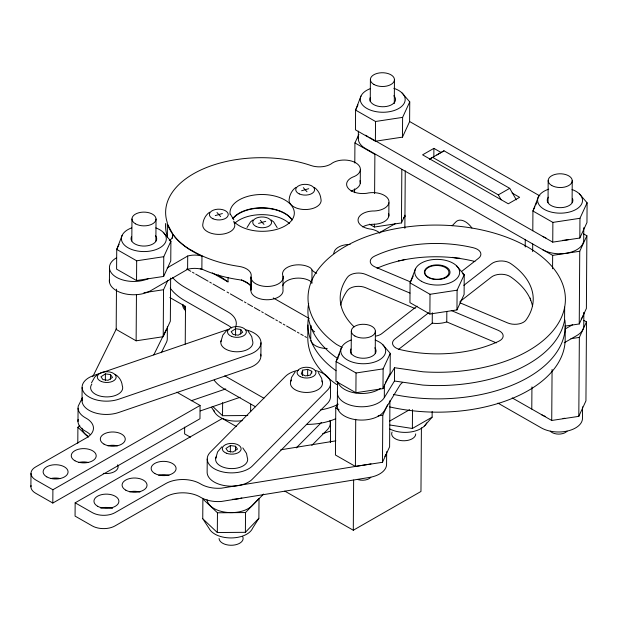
<?xml version="1.0" encoding="UTF-8"?>
<svg xmlns="http://www.w3.org/2000/svg" width="618" height="618" viewBox="0 0 618 618"><rect width="100%" height="100%" fill="white"/><g stroke="black" fill="none" stroke-linecap="round" stroke-linejoin="round"><path stroke-width="0.93" d="M30.9 486.737L30.993 473.442M52.808 503.044L52.901 489.75L200.07 405.454L199.977 418.749L52.808 503.044L35.666 493.249A16.083 9.2 0.4 0 1 31.031 485.532M236.431 426.575L222.326 418.517L75.157 502.813L75.064 516.1L92.213 525.895A16.083 9.2 0.4 0 0 114.963 525.941L165.786 496.826A24.133 13.805 0.4 0 1 199.915 496.887L201.02 497.521A24.133 13.805 0.4 0 0 221.283 501.484L369.224 477.475A24.133 13.805 0.4 0 0 386.582 464.002L386.667 451.658M77.791 443.284L77.899 427.308L79.822 425.308M77.976 421.491L78.069 408.204M82.016 400.843L82.109 387.556M105.361 380.441L105.4 373.867L110.529 374.578L112.491 377.389L108.057 380.309L102.928 379.599L100.973 376.787L105.4 373.867M109.409 281.823L109.502 268.536M110.498 379.282L110.529 374.578M116.462 289.147L116.184 329.417L136.13 340.812L163.214 336.702L170.344 321.205L170.645 278.069M131.819 240.981L131.966 218.965M136.13 340.812L136.447 294.794M163.26 232.337L170.9 241.205L170.761 260.943L163.631 276.439L136.547 280.541L136.678 260.804L116.74 249.409L122.14 235.358M155.883 241.028L156.03 219.011M163.214 336.702L163.538 289.726L167.895 280.255M163.631 276.439L163.762 256.702L170.9 241.205L169.239 240.255M167.463 237.582L167.277 222.611A96.516 55.203 0.4 0 1 206.706 167.463A96.516 55.203 0.4 0 1 311.093 165.554A16.083 9.2 0.4 0 0 331.055 163.963A16.083 9.2 0.4 0 1 355.219 162.534A16.083 9.2 0.4 0 1 354.438 176.431A16.083 9.2 0.4 0 0 347.849 187.841A16.083 9.2 0.4 0 0 366.706 193.295A16.083 9.2 0.4 0 1 388.73 200.232A16.083 9.2 0.4 0 1 372.376 211.008A16.083 9.2 0.4 0 0 358.061 219.776A16.083 9.2 0.4 0 0 371.318 229.201A16.083 9.2 0.4 0 1 379.838 233.032M167.378 326.528L167.293 338.873A24.133 13.805 0.4 0 1 166.389 342.434L161.313 352.716M172.476 238.285L172.515 233.542L167.555 224.295A87.493 50.043 0.4 0 0 189.765 249.355L191.974 250.483A96.516 55.203 0.4 0 0 239.004 266.389A16.083 9.2 0.4 0 1 251.225 275.636A16.083 9.2 0.4 0 0 267.779 286.466A16.083 9.2 0.4 0 0 282.627 274.995A16.083 9.2 0.4 0 1 291.472 265.732A16.083 9.2 0.4 0 1 309.757 267.432A10.236 5.856 0.4 0 1 312.005 269.981A16.083 9.2 0.4 0 0 316.725 273.318M185.269 306.265L185.253 309.085L183.198 304.774M184.658 427.123L184.612 433.882L190.46 437.22M185.238 344.118L185.5 306.482L169.865 297.552M187.617 269.301L187.71 256.014A16.083 9.2 0.4 0 1 201.962 256.053L201.87 269.34A16.083 9.2 0.4 0 0 187.617 269.301L150.722 290.684A24.133 13.805 0.4 0 1 123.252 293.403A24.133 13.805 0.4 0 1 109.471 279.452M202.75 518.741L202.882 498.996L217.459 512.793L245.524 512.561L259.019 498.548L258.88 518.286L252.584 528.243A22.457 12.847 0.4 0 1 231.271 537.938A22.457 12.847 0.4 0 1 209.208 528.591L202.75 518.741L217.32 532.531L245.392 532.307L258.88 518.286M207.231 459.104L207.138 472.391A24.133 13.805 0.4 0 0 225.253 485.709A24.133 13.805 0.4 0 0 252.283 479.244L326.93 403.902A24.141 13.805 0.4 0 0 330.483 396.98L330.576 383.685M217.32 532.531L217.459 512.793M247.795 415.512L222.534 415.713L222.627 402.557M212.291 272.909L228.003 281.878L228.034 277.451M230.344 452.137L230.39 445.555L235.52 446.273L237.474 449.077L233.048 452.005L227.918 451.287L225.956 448.483L230.39 445.555M235.558 335.319L235.605 328.737L240.734 329.456L242.689 332.26L238.262 335.188L233.133 334.469L231.171 331.665L235.605 328.737M235.489 450.97L235.52 446.273M240.703 334.153L240.734 329.456M245.392 532.307L245.524 512.561M250.908 290.236L251.001 276.941M283.059 276.285L282.967 289.579A16.083 9.2 0.4 0 1 266.536 299.753A16.083 9.2 0.4 0 1 251.132 288.923L251.217 277.536M250.63 411.727L250.684 404.211M260.896 356.022L260.989 342.735M302.573 375.821L302.611 370.182L307.679 369.371L311.781 371.279L311.766 373.164M307.888 325.022L307.795 338.309A128.691 73.604 0.4 0 0 336.71 384.589M307.633 375.953L307.679 369.371M312.005 269.981L311.912 283.276A10.236 5.856 0.4 0 0 309.672 280.726A16.083 9.2 0.4 0 0 293.395 278.556A16.083 9.2 0.4 0 0 282.627 285.786M330.568 442.31L330.46 420.642M337.752 403.608L335.775 407.911L335.443 455.018L355.389 466.412L382.472 462.31L389.61 446.814L389.927 400.665M337.513 381.569L337.343 405.3A24.133 13.805 0.4 0 0 356.663 419.784A24.133 13.805 0.4 0 0 384.218 410.916L399.869 385.284A16.083 9.2 0.4 0 1 402.673 382.449M351.171 354.083L351.325 331.148M354.593 192.677L354.616 188.853M354.794 163.028L354.933 142.936L358.896 134.33M284.821 491.125L353.295 530.236L353.643 480.047M355.389 466.412L355.721 419.305M382.619 344.52L390.259 353.38L390.12 373.125L382.982 388.622L355.898 392.724L356.038 372.986L336.092 361.592L341.499 347.54M358.309 138.726L358.363 131.132M360.255 183.229L360.348 169.942M370.244 101.561L370.398 79.598M405.029 215.18L401.461 222.928L374.377 227.03L374.4 224.156M374.608 193.55L374.879 154.33L354.933 142.936M402.109 93.024L409.749 101.885L409.61 121.63L402.472 137.126L375.396 141.228L375.528 121.491L355.582 110.097L360.989 96.045M375.234 353.172L375.389 331.194M382.472 462.31L382.797 415.203L387.556 404.867M382.982 388.622L383.121 368.876L390.259 353.38M337.436 392.013A24.133 13.805 0.4 0 0 356.756 406.49A24.133 13.805 0.4 0 0 384.311 397.629L384.404 384.334M388.83 216.03L388.923 202.735M394.292 103.523L394.454 79.645M342.256 347.555L336.516 344.404A128.691 73.604 0.4 0 1 384.628 231.124A128.691 73.604 0.4 0 1 563.855 287.911A128.691 73.604 0.4 0 1 422.967 371.797L394.547 367.718L394.454 381.012L422.874 385.084A128.691 73.604 0.4 0 0 564.566 320.418L564.659 307.123M401.461 222.928L401.831 169.355M402.472 137.126L402.612 117.381L409.749 101.885M404.86 228.328L405.261 170.792M389.896 424.999L412.368 428.483L412.5 409.68M421.406 427.772L420.966 491.472L353.295 530.236M456.594 265.833L464.234 274.693L464.103 294.431L456.965 309.927L429.881 314.029L430.02 294.292L410.074 282.897L415.481 268.845M398.502 349.456L432.245 323.168L432.314 312.731M424.427 425.995L432.121 417.165L432.16 411.526M433.836 156.902L433.898 148.359L441.383 152.631M496.354 342.882L446.76 321.939L446.829 311.503M456.965 309.927L457.096 290.19L464.234 274.693L462.573 273.743M525.207 247.007L525.261 239.336M532.662 251.626L532.716 243.979M532.801 230.746L532.932 211.008L538.34 196.957M531.781 409.07L531.936 386.922M548.027 202.604L548.174 180.634M552.569 268.76L552.662 255.365L365.454 148.498A24.133 13.805 0.4 0 1 358.502 136.926M579.46 193.936L587.1 202.797L586.961 222.534L579.823 238.03L552.747 242.14L552.878 222.395L532.932 211.008L534.918 206.698M583.995 320.479L586.49 321.908L585.941 400.858L578.803 416.354L551.727 420.464L552.075 369.433M565.261 325.516L565.169 338.811A128.691 73.604 0.4 0 1 389.649 406.899M572.09 202.65L572.237 180.68M565.231 326.08L579.244 323.963L579.746 251.263L586.884 235.767L583.554 233.867M579.823 238.03L579.962 218.293L587.1 202.797M578.803 416.354L579.352 337.405L586.49 321.908M582.558 406.845L582.48 418.239A24.133 13.805 0.4 0 1 567.687 430.962A24.133 13.805 0.4 0 1 541.368 427.919L497.915 403.098M583.794 227.663L583.709 240.008A24.133 13.805 0.4 0 1 568.923 252.731A24.133 13.805 0.4 0 1 542.604 249.687M586.884 235.767L586.382 308.467L579.244 323.963M220.873 341.777L222.812 335.111L227.076 329.989M215.659 458.595L217.598 451.92L221.862 446.806M290.723 381.391L291.518 377.413L295.195 371.843M302.611 370.182L301.267 373.983L305.369 375.899L310.429 375.087L311.781 371.279M91.479 382.874L94.739 377.073L96.871 375.111M119.112 244.241L116.74 249.409L116.601 269.147L136.547 280.541M357.961 104.929L355.582 110.097L355.45 129.834L375.396 141.228M339.661 353.844L336.092 361.592L335.953 381.329L355.898 392.724M413.241 276.014L410.074 282.897L409.935 302.635L429.881 314.029M535.713 204.975L536.903 202.395M82.518 397.459L78.254 406.096A24.133 13.805 0.4 0 0 85.214 417.683L86.319 418.316A24.133 13.805 0.4 0 1 86.481 437.83L35.651 466.945A16.083 9.2 0.4 0 0 35.759 479.962L52.901 489.75M92.746 376.725L116.617 328.359M153.797 354.856L166.481 329.147M247.022 227.54L250.537 221.877L252.909 220M452.152 225.748L455.976 221.808A16.045 9.386 60.2 0 1 471.913 227.996M385.369 382.758L394.547 367.718M384.311 397.629L394.578 380.804M296.3 447.88L321.406 422.534M263.631 494.052L252.098 505.694A24.133 13.805 0.4 0 1 225.833 512.268A24.133 13.805 0.4 0 1 207.022 499.746M311.812 445.416L326.744 430.344A24.141 13.805 0.4 0 0 329.919 420.696M209.587 212.213C205.833 214.825 203.384 219.228 202.897 223.747A16.045 9.177 0.4 0 0 220.093 234.369A16.045 9.177 0.4 0 0 233.99 222.41M295.929 187.37C292.175 189.973 289.726 194.376 289.239 198.903A16.045 9.177 0.4 0 0 305.176 209.541A16.045 9.177 0.4 0 0 320.927 198.965C320.503 194.438 318.031 190.004 314.284 187.401M417.096 306.149L381.847 333.596A12.066 6.898 0.4 0 1 376.084 336.022M461.322 271.696L478.571 258.262A12.066 6.898 0.4 0 0 473.411 247.787A96.516 55.203 0.4 0 0 374.539 256.153A12.066 6.898 0.4 0 0 375.196 267.015L410.622 281.97M428.583 312.801L394.84 339.089A12.066 6.898 0.4 0 0 400 349.556A96.516 55.203 0.4 0 0 498.873 341.19A12.066 6.898 0.4 0 0 498.216 330.336L451.279 310.522M463.817 285.361L491.565 263.747A12.066 6.898 0.4 0 1 510.538 263.461A96.516 55.203 0.4 0 1 525.972 320.085A12.066 6.898 0.4 0 1 507.702 322.951L459.877 302.758M459.977 301.569L491.472 277.042A12.066 6.898 0.4 0 1 510.445 276.748A96.516 55.203 0.4 0 1 532.569 306.474M167.215 267.888L187.71 256.014M429.402 159.189L432.608 157.335L498.317 194.871L501.152 199.807M436.81 154.971L444.01 150.807L509.726 188.343L516.339 199.846M433.898 148.359L422.588 154.832L508.305 203.793L519.614 197.32L512.121 193.04M429.479 159.174L444.01 150.807M379.089 232.924L395.582 223.477M498.317 194.871L509.726 188.343M389.587 421.144L409.634 409.664M565.146 329.008L572.639 324.713M412.368 428.483L432.121 417.165M564.219 342.774L576.71 335.62A24.133 13.805 0.4 0 0 583.755 325.879L583.848 312.584A24.133 13.805 0.4 0 1 581.229 318.857M191.225 400.758L225.74 388.931M200.217 410.939L240.178 397.243M322.588 433.712L330.645 431.032M215.265 215.605L222.395 213.534M301.607 190.753L308.737 188.691M258.587 223.392L265.717 221.321M280.75 449.804L335.844 440.858M375.528 121.491L402.612 117.381M136.678 260.804L163.762 256.702M552.878 222.395L579.962 218.293M143.924 292.7L163.538 289.726M552.662 255.365L579.746 251.263M430.02 294.292L457.096 290.19M570.947 338.679L579.352 337.405M356.038 372.986L383.121 368.876M378.131 415.906L382.797 415.203M409.989 293.094L365.709 274.4A12.066 6.898 0.4 0 0 347.44 277.266A96.516 55.203 0.4 0 0 354.129 326.868M415.211 308.629L365.617 287.687A12.066 6.898 0.4 0 0 347.347 290.553A96.516 55.203 0.4 0 0 340.765 305.037M338.061 358.594L336.424 357.691A128.691 73.604 0.4 0 1 308.66 303.515M409.533 121.483L539.885 195.937M365.547 135.211L368.058 136.64M369.726 137.59L552.747 242.14M369.386 224.179L374.377 227.03M512.214 397.922L551.727 420.464M241.46 279.792L249.826 284.566M273.256 297.953L309.232 318.502M186.698 268.961L190.815 271.317M192.468 272.252L194.114 273.195M195.759 274.137L208.111 281.19M209.757 282.132L211.402 283.075M213.055 284.017L224.581 290.599M227.053 292.013L228.699 292.955M230.344 293.898L242.704 300.951M244.349 301.893L245.995 302.835M247.64 303.77L252.584 306.598M254.23 307.54L259.993 310.831M261.646 311.773L263.291 312.708M264.944 313.658L274.098 318.888M275.767 319.838L277.428 320.788M279.089 321.739L281.592 323.16M283.253 324.118L284.913 325.068M286.582 326.018L295.736 331.248M297.397 332.198L299.066 333.148M300.727 334.099L303.222 335.52M304.89 336.47L306.551 337.42M335.775 407.911L339.097 409.811M224.797 375.875L263.909 398.216M255.497 406.76L224.705 389.17A48.258 27.601 0.4 0 1 214.168 380.194M176.841 392.191L200.07 405.454M75.157 502.813L92.306 512.608A16.083 9.2 0.4 0 0 115.048 512.646L165.879 483.531A24.133 13.805 0.4 0 1 200.008 483.6L201.113 484.234A24.133 13.805 0.4 0 0 221.375 488.197L369.317 464.18A24.133 13.805 0.4 0 0 371.016 463.863M115.18 374.415C119.119 376.733 121.908 381.128 122.271 385.702A16.045 9.177 0.4 0 1 105.338 396.872A16.045 9.177 0.4 0 1 91.858 384.118M218.239 274.987L228.003 281.878M271.263 220.039L273.666 221.924L277.165 227.602M212.824 406.52L222.534 415.713M77.899 427.308L88.304 437.158M303.33 187.671L307.007 191.773M260.309 220.309L263.986 224.404M216.988 212.522L220.665 216.617M248.003 331.07L251.735 336.609L252.468 340.58A16.045 9.177 0.4 0 1 236.794 351.789A16.045 9.177 0.4 0 1 221.275 340.363M242.789 447.888L246.52 453.427L247.254 457.39A16.045 9.177 0.4 0 1 230.947 468.591A16.045 9.177 0.4 0 1 216.408 456.478M211.441 407.223L214.423 411.773M318.301 372.515L321.63 378.286L322.387 382.303M230.344 214.137L233.843 219.815M167.393 236.74L167.184 235.906A96.516 55.203 0.4 0 1 165.616 223.523M330.329 440.379L330.36 442.272M375.196 340.093A22.457 12.847 0.4 0 1 380.286 359.336A22.457 12.847 0.4 0 1 346.296 359.274A22.457 12.847 0.4 0 1 351.07 340.047M374.825 347.826A12.831 7.339 0.4 0 1 364.404 358.224A12.831 7.339 0.4 0 1 350.808 348.985M370.823 477.32A9.432 5.392 0.4 0 1 358.162 479.653M158.702 475.18A12.468 7.13 0.4 0 1 168.992 475.389M129.641 491.828A12.468 7.13 0.4 0 1 139.931 492.036M100.765 508.135A12.468 7.13 0.4 0 1 112.515 508.375M385.995 454.284A24.133 13.805 0.4 0 1 384.805 456.339M117.659 464.813A12.036 6.883 0.4 0 1 103.252 473.357M426.644 422.905A22.457 12.847 0.4 0 1 389.827 428.977M185.562 310.73A22.457 12.847 0.4 0 1 182.503 304.303M415.721 433.913A12.036 6.883 0.4 0 1 402.179 440.711A12.036 6.883 0.4 0 1 392.051 432.082M235.056 222.982A32.082 18.355 0.4 0 1 289.386 223.492M232.816 218.811A32.082 18.355 0.4 0 1 262.387 208.073A32.082 18.355 0.4 0 1 291.634 219.367M231.735 327.988A28.15 16.099 0.4 0 0 227.872 325.253L185.122 300.835A68.366 39.104 0.4 0 1 170.197 288.119M335.659 418.765A48.258 27.601 0.4 0 1 306.327 424.411M405.138 216.308A24.133 13.805 0.4 0 1 403.523 218.262M338.185 404.334A48.258 27.601 0.4 0 1 320.634 409.927M172.445 277.49A68.366 39.104 0.4 0 0 185.215 287.54L227.965 311.959A28.15 16.099 0.4 0 1 235.381 327.525M321.901 380.889A16.045 9.177 0.4 0 1 305.771 392.445A16.045 9.177 0.4 0 1 291.418 380.008M315.396 370.522A24.141 13.805 0.4 0 1 327.022 390.607L252.376 465.957A24.133 13.805 0.4 0 1 219.498 471.047A24.133 13.805 0.4 0 1 210.336 452.198L285.416 376.416A24.141 13.805 0.4 0 1 298.432 370.236M241.862 497.954A24.133 13.805 0.4 0 1 232.314 499.321M242.279 420.634A22.457 12.847 0.4 0 1 213.789 410.128M82.379 398.146A24.133 13.805 0.4 0 0 92.522 411.982A24.133 13.805 0.4 0 0 118.664 412.5L248.529 367.988A24.141 13.805 0.4 0 0 260.688 354.199M245.4 329.718A24.141 13.805 0.4 0 1 260.92 341.684A24.141 13.805 0.4 0 1 248.621 354.701L118.756 399.213A24.133 13.805 0.4 0 1 85.608 394.431A24.133 13.805 0.4 0 1 93.704 375.505L224.319 330.73A24.141 13.805 0.4 0 1 229.286 329.448M88.536 436.571A24.133 13.805 0.4 0 1 81.924 428.189M376.995 268.274A96.516 55.203 0.4 0 1 473.318 261.082A12.066 6.898 0.4 0 1 474.948 261.553M446.76 321.939A20.108 11.503 0.4 0 1 432.245 323.168M380.534 388.343A24.133 13.805 0.4 0 1 356.285 393.125A24.133 13.805 0.4 0 1 338.085 382.658M405.068 259.359A16.083 9.2 0.4 0 1 398.34 260.811M327.216 348.459A16.083 9.2 0.4 0 1 310.746 338.757L310.839 325.47A16.083 9.2 0.4 0 0 314.67 331.881M530.731 300.163A16.083 9.2 0.4 0 1 530.329 298.092M459.722 258.193A16.083 9.2 0.4 0 1 452.662 257.327M242.65 536.509A12.036 6.883 0.4 0 1 232.932 545.192A12.036 6.883 0.4 0 1 219.066 538.479M155.836 227.911A22.457 12.847 0.4 0 1 160.927 247.154A22.457 12.847 0.4 0 1 126.937 247.092A22.457 12.847 0.4 0 1 131.711 227.864M155.466 235.643A12.831 7.339 0.4 0 1 145.045 246.041A12.831 7.339 0.4 0 1 131.449 236.802M78.162 419.39A24.133 13.805 0.4 0 0 85.122 430.978L86.226 431.603A24.133 13.805 0.4 0 1 90.081 434.469M107.872 445.802A12.468 7.13 0.4 0 1 117.412 445.817M50.676 478.556A12.468 7.13 0.4 0 1 60.216 478.579M78.81 462.442A12.468 7.13 0.4 0 1 88.351 462.465M564.86 320.039A128.691 73.604 0.4 0 1 393.473 394.423M336.014 370.73A128.691 73.604 0.4 0 1 310.9 340.533M310.251 338.726A128.691 73.604 0.4 0 1 308.32 318.625M393.851 88.304A22.457 12.847 0.4 0 1 400.194 107.563A22.457 12.847 0.4 0 1 366.003 107.918A22.457 12.847 0.4 0 1 370.561 88.552M393.797 95.759A12.831 7.339 0.4 0 1 384.45 106.69A12.831 7.339 0.4 0 1 370.298 97.489M567.069 431.179A9.432 5.392 0.4 0 1 558.695 434.106A9.432 5.392 0.4 0 1 550.267 431.148M572.036 189.51A22.457 12.847 0.4 0 1 576.911 208.892A22.457 12.847 0.4 0 1 542.72 208.405A22.457 12.847 0.4 0 1 548.738 189.178M572.446 198.448A12.831 7.339 0.4 0 1 559.004 207.633A12.831 7.339 0.4 0 1 548.405 197.196M568.591 239.537A24.133 13.805 0.4 0 1 562.488 240.387M545.933 237.945A24.133 13.805 0.4 0 1 542.689 236.393M564.798 418.247A24.133 13.805 0.4 0 1 563.044 418.471M545.578 416.517A24.133 13.805 0.4 0 1 541.461 414.624M201.87 269.34A87.493 50.043 0.4 0 1 200.232 268.614M201.962 256.053A87.493 50.043 0.4 0 1 172.515 233.542A16.083 9.2 0.4 0 1 169.479 240.703M148.614 278.517A24.133 13.805 0.4 0 1 115.551 276.748A24.133 13.805 0.4 0 1 116.57 257.783M351.117 191.163A16.083 9.2 0.4 0 1 354.346 189.726A16.083 9.2 0.4 0 0 359.954 180.726M388.637 213.519A16.083 9.2 0.4 0 1 372.283 224.295A16.083 9.2 0.4 0 0 362.642 226.906M251.132 288.923A16.083 9.2 0.4 0 0 238.911 279.684A96.516 55.203 0.4 0 1 202.04 269.154M232.839 218.363A32.175 18.401 0.4 0 1 263.307 207.81A32.175 18.401 0.4 0 1 292.237 219.962M333.867 253.581A16.083 9.2 0.4 0 1 350.105 244.442M230.112 214.446A32.175 18.401 0.4 0 1 271.681 195.373A32.175 18.401 0.4 0 1 286.891 224.782A32.175 18.401 0.4 0 1 233.681 221.344M354.886 336.014A12.036 6.883 0.4 0 0 374.995 332.971A12.036 6.883 0.4 0 0 360.186 324.512A12.036 6.883 0.4 0 0 354.886 336.014M154.848 473.512A12.468 7.13 0.4 0 0 175.682 470.352A12.468 7.13 0.4 0 0 160.34 461.592A12.468 7.13 0.4 0 0 154.848 473.512M97.652 506.273A12.468 7.13 0.4 0 0 118.486 503.114A12.468 7.13 0.4 0 0 103.144 494.354A12.468 7.13 0.4 0 0 97.652 506.273M125.786 490.159A12.468 7.13 0.4 0 0 146.62 486.999A12.468 7.13 0.4 0 0 131.279 478.239A12.468 7.13 0.4 0 0 125.786 490.159M212.932 218.749A9.432 5.392 0.4 0 0 228.15 215.435A9.432 5.392 0.4 0 0 215.404 209.525A9.432 5.392 0.4 0 0 212.932 218.749M101.36 381.499A9.432 5.392 0.4 0 0 116.13 377.575A9.432 5.392 0.4 0 0 102.704 372.19A9.432 5.392 0.4 0 0 101.36 381.499M256.254 226.536A9.432 5.392 0.4 0 0 271.472 223.222A9.432 5.392 0.4 0 0 258.726 217.32A9.432 5.392 0.4 0 0 256.254 226.536M300.278 376.648A9.432 5.392 0.4 0 0 315.767 373.743A9.432 5.392 0.4 0 0 303.515 367.509A9.432 5.392 0.4 0 0 300.278 376.648M231.557 336.37A9.432 5.392 0.4 0 0 246.327 332.453A9.432 5.392 0.4 0 0 232.909 327.069A9.432 5.392 0.4 0 0 231.557 336.37M226.343 453.187A9.432 5.392 0.4 0 0 241.113 449.271A9.432 5.392 0.4 0 0 227.694 443.886A9.432 5.392 0.4 0 0 226.343 453.187M299.274 193.905A9.432 5.392 0.4 0 0 314.492 190.583A9.432 5.392 0.4 0 0 301.746 184.682A9.432 5.392 0.4 0 0 299.274 193.905M135.535 223.84A12.036 6.883 0.4 0 0 155.636 220.788A12.036 6.883 0.4 0 0 140.834 212.337A12.036 6.883 0.4 0 0 135.535 223.84M104.017 444.133A12.468 7.13 0.4 0 0 124.851 440.974A12.468 7.13 0.4 0 0 109.51 432.214A12.468 7.13 0.4 0 0 104.017 444.133M46.821 476.887A12.468 7.13 0.4 0 0 67.656 473.736A12.468 7.13 0.4 0 0 52.314 464.968A12.468 7.13 0.4 0 0 46.821 476.887M74.956 460.773A12.468 7.13 0.4 0 0 95.79 457.621A12.468 7.13 0.4 0 0 80.448 448.853A12.468 7.13 0.4 0 0 74.956 460.773M421.391 281.267A22.457 12.847 0.4 0 0 458.919 275.582A22.457 12.847 0.4 0 0 431.279 259.799A22.457 12.847 0.4 0 0 421.391 281.267M428.166 277.389A12.831 7.339 0.4 0 0 449.61 274.137A12.831 7.339 0.4 0 0 433.821 265.122A12.831 7.339 0.4 0 0 428.166 277.389M428.436 277.219A12.036 6.883 0.4 0 0 448.544 274.176A12.036 6.883 0.4 0 0 433.736 265.717A12.036 6.883 0.4 0 0 428.436 277.219M551.743 185.508A12.036 6.883 0.4 0 0 571.843 182.457A12.036 6.883 0.4 0 0 557.042 174.006A12.036 6.883 0.4 0 0 551.743 185.508M373.96 84.473A12.036 6.883 0.4 0 0 394.06 81.421A12.036 6.883 0.4 0 0 379.259 72.963A12.036 6.883 0.4 0 0 373.96 84.473"/></g></svg>
